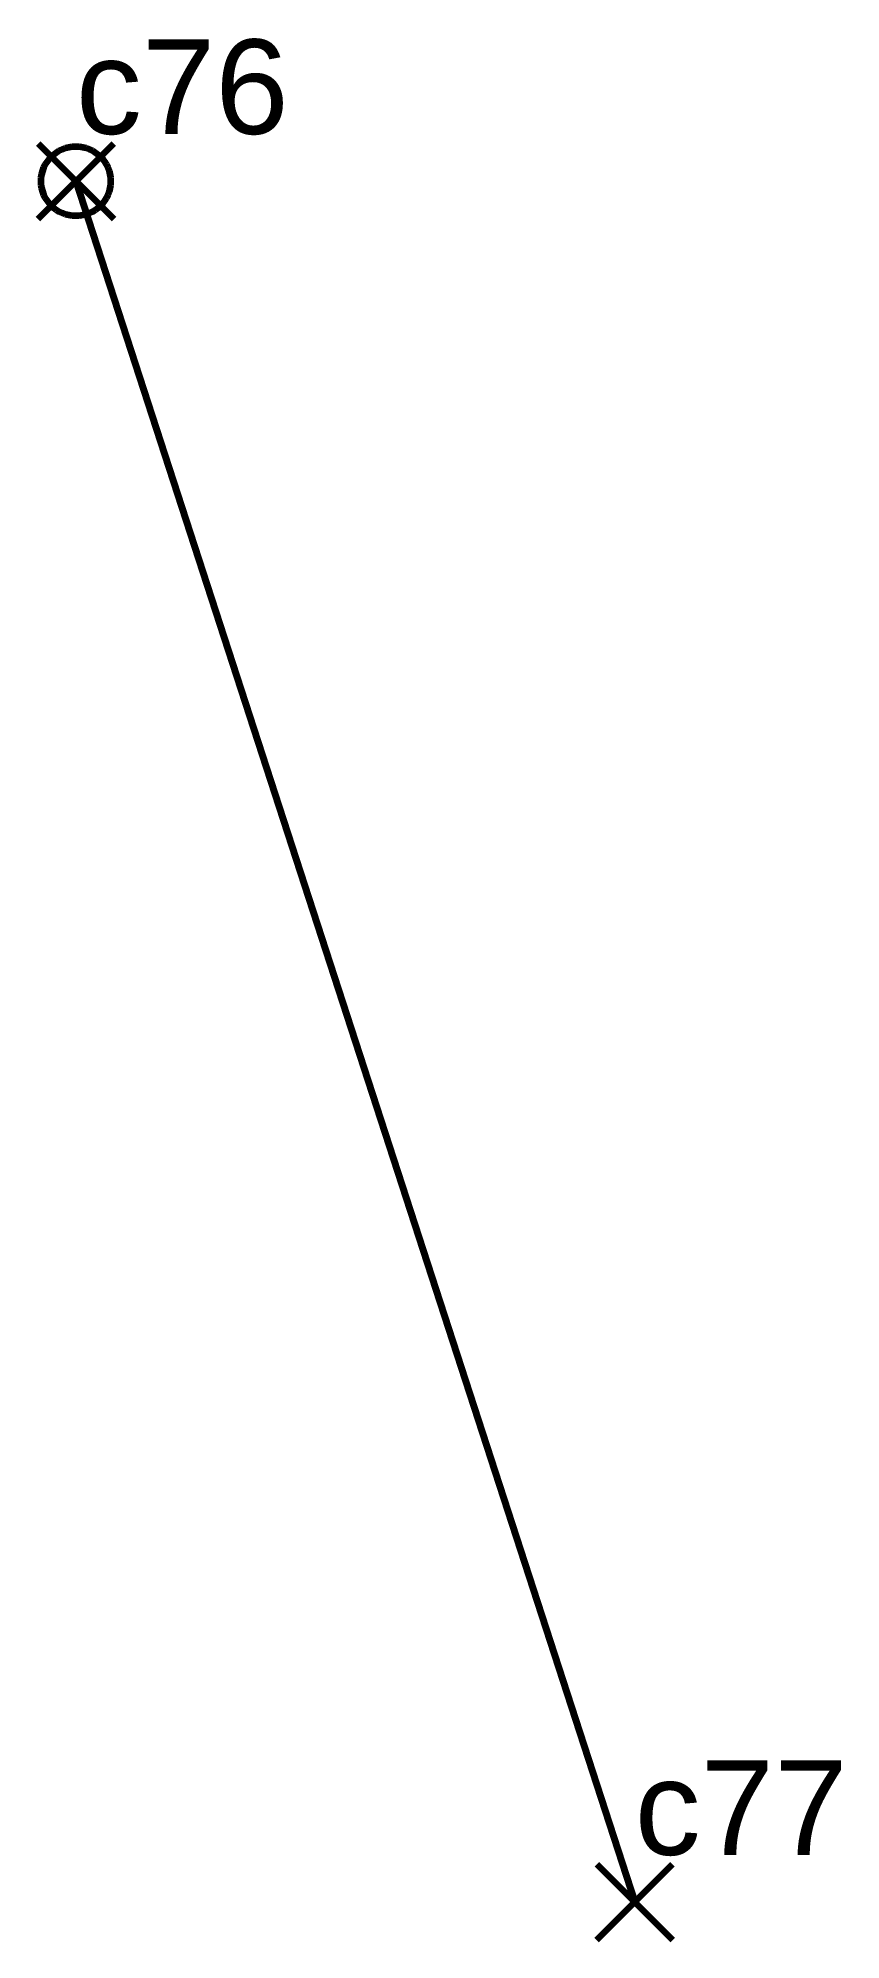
# Model space of a CAD drawing. Header units: millimetres. Extents: x 603863 to 606198, y 1299482 to 1300147.
# Drawn here: x 603863.22 to 603867.47, y 1300137.43 to 1300147.49 of the extents above.
import ezdxf

# ---------------------------------------------------------------- set-up
doc = ezdxf.new("R2010")
doc.units = ezdxf.units.MM
doc.header["$PDMODE"] = 3
doc.header["$PDSIZE"] = 0.2
doc.linetypes.add('PHANTOM', pattern=[63.5, 31.75, -6.35, 6.35, -6.35, 6.35, -6.35])
doc.layers.get('0').update_dxf_attribs({"color": 1, "linetype": 'CONTINUOUS', "lineweight": 100})
doc.layers.add('Point', color=5, linetype='CONTINUOUS', lineweight=100)
doc.layers.add('Point_Name', color=1, linetype='CONTINUOUS', lineweight=100)
doc.styles.get("Standard").update_dxf_attribs({"font": 'arial.ttf', "width": 0.65})

msp = doc.modelspace()

# ---------------------------------------------------------------- linework, layer by layer
at = {"color": 0, "linetype": 'PHANTOM', "elevation": 133.734}
msp.add_lwpolyline([(603863.423, 1300146.737), (603866.38, 1300137.631)], dxfattribs=at)
at = {"color": 0, "linetype": 'PHANTOM'}
msp.add_circle((603863.423, 1300146.737, 133.734), 0.184, dxfattribs=at)
at = {"layer": 'Point'}
for p in [(603863.423, 1300146.737, 133.734), (603866.38, 1300137.631, 134.083)]:
    msp.add_point(p, dxfattribs=at)

# ---------------------------------------------------------------- texts
at = {"layer": 'Point_Name'}
for s, p in [('c76', (603863.423, 1300146.987)), ('c77', (603866.38, 1300137.881))]:
    msp.add_text(s, height=0.5, dxfattribs=at).set_placement(p)

doc.saveas('drawing.dxf')
